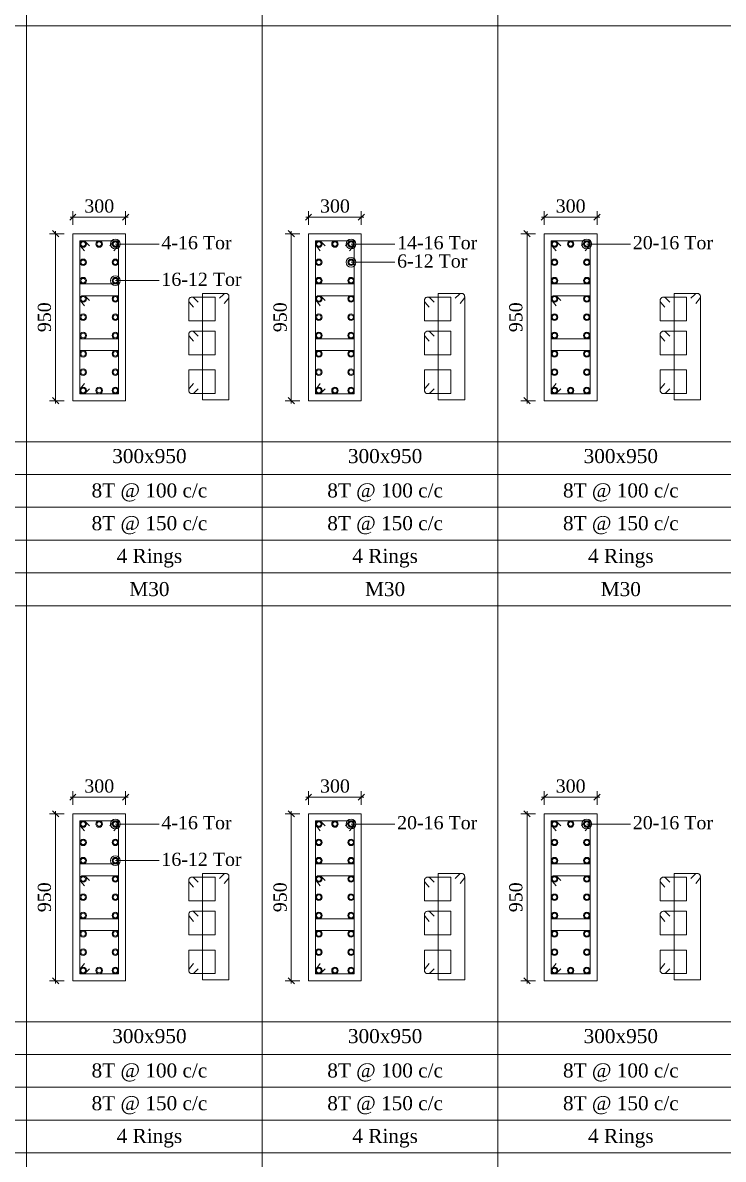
# Model space of a CAD drawing. Header units: metres. Extents: x 95882 to 260884, y 3603 to 81317.
# Drawn here: x 181960 to 185944, y 29357 to 35822 of the extents above; entities that cross this region are included whole.
import ezdxf
from ezdxf.enums import TextEntityAlignment as Align

# ---------------------------------------------------------------- set-up
doc = ezdxf.new("R2010")
doc.units = ezdxf.units.M
doc.header["$LTSCALE"] = 0.05
doc.header["$MEASUREMENT"] = 0
doc.header["$PDMODE"] = 34
doc.header["$PDSIZE"] = -2.5
doc.layers.get('0').update_dxf_attribs({"linetype": 'CONTINUOUS', "lineweight": 0})
doc.layers.get('DEFPOINTS').update_dxf_attribs({"linetype": 'CONTINUOUS'})
for name, color, linetype, lineweight in [('S-DIM-R', 7, 'CONTINUOUS', 9), ('S-SECTION', 5, 'CONTINUOUS', 5), ('S-SECTION MARK', 124, 'CONTINUOUS', 0), ('S-SHEET', 251, 'CONTINUOUS', 0), ('S-STEEL COL_DIA', 1, 'CONTINUOUS', 9), ('S-STEEL RING', 1, 'CONTINUOUS', 9), ('S-TEXT', 7, 'CONTINUOUS', 0), ('S-TEXT COL SIZE', 7, 'CONTINUOUS', 15), ('S-TEXT MIX', 1, 'CONTINUOUS', 15), ('S-TEXT RINGS', 7, 'CONTINUOUS', 15)]:
    doc.layers.add(name, color=color, linetype=linetype, lineweight=lineweight)
doc.styles.add('AAPL-ADRESS tahoma', font='tahoma.ttf')
doc.styles.add('S-ROMANS', font='times.ttf')
doc.styles.get("Standard").update_dxf_attribs({"font": 'times.ttf'})
doc.styles.add('TEXT', font='times.ttf')
doc.dimstyles.new('75mm', dxfattribs={"dimscale": 140, "dimtxt": 1, "dimasz": 0.35, "dimexe": 0.5, "dimexo": 1, "dimgap": 0.01, "dimtad": 0, "dimdec": 0, "dimzin": 12, "dimdsep": 46, "dimtxsty": 'AAPL-ADRESS tahoma', "dimblk": 'OBLIQUE', "dimcen": 0.35, "dimdle": 0.01, "dimse1": 1, "dimse2": 1, "dimclrd": 256, "dimclre": 256, "dimclrt": 256, "dimadec": 0, "dimazin": 3, "dimtfac": 1, "dimtdec": 0, "dimtmove": 1, "dimatfit": 3, "dimldrblk": 'DOTSMALL', "dimfxl": 1, "dimtolj": 1, "dimtzin": 0, "dimarcsym": 1})
doc.dimstyles.new('S_DIM', dxfattribs={"dimtxt": 75, "dimasz": 35, "dimexe": 35, "dimexo": 50, "dimgap": 25, "dimtad": 1, "dimdec": 0, "dimzin": 0, "dimdsep": 46, "dimtxsty": 'Standard', "dimblk": 'OBLIQUE', "dimcen": 0.09, "dimdle": 15, "dimclrd": 256, "dimclre": 256, "dimclrt": 256, "dimadec": 0, "dimazin": 0, "dimtfac": 1, "dimtdec": 0, "dimtofl": 0, "dimtmove": 0, "dimatfit": 3, "dimfxl": 1, "dimtolj": 1, "dimtzin": 0, "dimlwd": -1, "dimlwe": -1, "dimarcsym": 0})

# ---------------------------------------------------------------- blocks, each defined once
blk = doc.blocks.new('_Oblique')
at = {"color": 0, "linetype": 'ByBlock', "lineweight": -2}
blk.add_line((-0.5, -0.5), (0.5, 0.5), dxfattribs=at)
blk = doc.blocks.new('*D604')
at = {"layer": 'DEFPOINTS', "color": 0, "transparency": 16777216}
for p in [(182244.8, 31416.2), (182244.8, 31322.1, 0), (182544.8, 31322.1, 0)]:
    blk.add_point(p, dxfattribs=at)
at = {"layer": 'S-DIM-R', "transparency": 16777216}
for p, q in [((182244.8, 31372.1), (182244.8, 31451.2)), ((182544.8, 31372.1), (182544.8, 31451.2)), ((182559.8, 31416.2), (182229.8, 31416.2))]:
    blk.add_line(p, q, dxfattribs=at)
at = {"layer": 'S-DIM-R', "transparency": 16777216, "xscale": 35, "yscale": 35, "zscale": 35, "rotation": 180}
blk.add_blockref('_Oblique', (182244.8, 31416.2), dxfattribs=at)
at = {"layer": 'S-DIM-R', "transparency": 16777216, "xscale": 35, "yscale": 35, "zscale": 35}
blk.add_blockref('_Oblique', (182544.8, 31416.2), dxfattribs=at)
at = {"layer": 'S-DIM-R', "transparency": 16777216, "insert": (182394.8, 31479.4), "char_height": 75, "attachment_point": 5}
blk.add_mtext('\\A1;300', dxfattribs=at)
blk = doc.blocks.new('*U5')
at = {"layer": 'S-STEEL COL_DIA'}
h = blk.add_hatch(color=256, dxfattribs=at)
h.dxf.hatch_style = 1
h.paths.add_polyline_path([(-18.5, 0, 1), (18.5, 0, 1)])
h.paths.add_polyline_path([(13, 0, -1), (-13, 0, -1)], flags=16)
at = {"layer": 'S-STEEL COL_DIA', "lineweight": 5}
for radius in [18.5, 13]:
    blk.add_circle((0, 0), radius, dxfattribs=at)
blk = doc.blocks.new('*U7')
at = {"layer": 'S-STEEL COL_DIA', "lineweight": 5}
for radius in [18.5, 13, 13]:
    blk.add_circle((0, 0), radius, dxfattribs=at)
blk = doc.blocks.new('*D605')
at = {"layer": 'DEFPOINTS', "color": 0, "transparency": 16777216}
for p in [(182244.8, 31322.1, -0.1), (182146.6, 30372.1), (182244.8, 30372.1, -0.1)]:
    blk.add_point(p, dxfattribs=at)
at = {"layer": 'S-DIM-R', "transparency": 16777216}
for p, q in [((182194.8, 31322.1), (182111.6, 31322.1)), ((182146.6, 31337.1), (182146.6, 30357.1)), ((182194.8, 30372.1), (182111.6, 30372.1))]:
    blk.add_line(p, q, dxfattribs=at)
at = {"layer": 'S-DIM-R', "transparency": 16777216, "xscale": 35, "yscale": 35, "zscale": 35}
for p, rotation in [((182146.6, 31322.1), 90), ((182146.6, 30372.1), 270)]:
    blk.add_blockref('_Oblique', p, dxfattribs=dict(at, rotation=rotation))
at = {"layer": 'S-DIM-R', "transparency": 16777216, "insert": (182083.3, 30847.1), "char_height": 75, "attachment_point": 5, "rotation": 90}
blk.add_mtext('\\A1;950', dxfattribs=at)
blk = doc.blocks.new('*D606')
at = {"layer": 'DEFPOINTS', "color": 0, "transparency": 16777216}
for p in [(183585.4, 31322.1, -0.1), (183487.2, 30372.1), (183585.4, 30372.1, -0.1)]:
    blk.add_point(p, dxfattribs=at)
at = {"layer": 'S-DIM-R', "transparency": 16777216}
for p, q in [((183535.4, 31322.1), (183452.2, 31322.1)), ((183487.2, 31337.1), (183487.2, 30357.1)), ((183535.4, 30372.1), (183452.2, 30372.1))]:
    blk.add_line(p, q, dxfattribs=at)
at = {"layer": 'S-DIM-R', "transparency": 16777216, "xscale": 35, "yscale": 35, "zscale": 35}
for p, rotation in [((183487.2, 31322.1), 90), ((183487.2, 30372.1), 270)]:
    blk.add_blockref('_Oblique', p, dxfattribs=dict(at, rotation=rotation))
at = {"layer": 'S-DIM-R', "transparency": 16777216, "insert": (183423.9, 30847.1), "char_height": 75, "attachment_point": 5, "rotation": 90}
blk.add_mtext('\\A1;950', dxfattribs=at)
blk = doc.blocks.new('*D607')
at = {"layer": 'DEFPOINTS', "color": 0, "transparency": 16777216}
for p in [(183585.4, 31416.2), (183585.4, 31322.1, 0), (183885.4, 31322.1, 0)]:
    blk.add_point(p, dxfattribs=at)
at = {"layer": 'S-DIM-R', "transparency": 16777216}
for p, q in [((183585.4, 31372.1), (183585.4, 31451.2)), ((183885.4, 31372.1), (183885.4, 31451.2)), ((183900.4, 31416.2), (183570.4, 31416.2))]:
    blk.add_line(p, q, dxfattribs=at)
at = {"layer": 'S-DIM-R', "transparency": 16777216, "xscale": 35, "yscale": 35, "zscale": 35, "rotation": 180}
blk.add_blockref('_Oblique', (183585.4, 31416.2), dxfattribs=at)
at = {"layer": 'S-DIM-R', "transparency": 16777216, "xscale": 35, "yscale": 35, "zscale": 35}
blk.add_blockref('_Oblique', (183885.4, 31416.2), dxfattribs=at)
at = {"layer": 'S-DIM-R', "transparency": 16777216, "insert": (183735.4, 31479.4), "char_height": 75, "attachment_point": 5}
blk.add_mtext('\\A1;300', dxfattribs=at)
blk = doc.blocks.new('*D600')
at = {"layer": 'DEFPOINTS', "color": 0, "transparency": 16777216}
for p in [(184926, 31322.1, -0.1), (184827.8, 30372.1), (184926, 30372.1, -0.1)]:
    blk.add_point(p, dxfattribs=at)
at = {"layer": 'S-DIM-R', "transparency": 16777216}
for p, q in [((184876, 31322.1), (184792.8, 31322.1)), ((184827.8, 31337.1), (184827.8, 30357.1)), ((184876, 30372.1), (184792.8, 30372.1))]:
    blk.add_line(p, q, dxfattribs=at)
at = {"layer": 'S-DIM-R', "transparency": 16777216, "xscale": 35, "yscale": 35, "zscale": 35}
for p, rotation in [((184827.8, 31322.1), 90), ((184827.8, 30372.1), 270)]:
    blk.add_blockref('_Oblique', p, dxfattribs=dict(at, rotation=rotation))
at = {"layer": 'S-DIM-R', "transparency": 16777216, "insert": (184764.5, 30847.1), "char_height": 75, "attachment_point": 5, "rotation": 90}
blk.add_mtext('\\A1;950', dxfattribs=at)
blk = doc.blocks.new('*D601')
at = {"layer": 'DEFPOINTS', "color": 0, "transparency": 16777216}
for p in [(184926, 31416.2), (184926, 31322.1, 0), (185226, 31322.1, 0)]:
    blk.add_point(p, dxfattribs=at)
at = {"layer": 'S-DIM-R', "transparency": 16777216}
for p, q in [((184926, 31372.1), (184926, 31451.2)), ((185226, 31372.1), (185226, 31451.2)), ((185241, 31416.2), (184911, 31416.2))]:
    blk.add_line(p, q, dxfattribs=at)
at = {"layer": 'S-DIM-R', "transparency": 16777216, "xscale": 35, "yscale": 35, "zscale": 35, "rotation": 180}
blk.add_blockref('_Oblique', (184926, 31416.2), dxfattribs=at)
at = {"layer": 'S-DIM-R', "transparency": 16777216, "xscale": 35, "yscale": 35, "zscale": 35}
blk.add_blockref('_Oblique', (185226, 31416.2), dxfattribs=at)
at = {"layer": 'S-DIM-R', "transparency": 16777216, "insert": (185076, 31479.4), "char_height": 75, "attachment_point": 5}
blk.add_mtext('\\A1;300', dxfattribs=at)
blk = doc.blocks.new('*D632')
at = {"layer": 'DEFPOINTS', "color": 0, "transparency": 16777216}
for p in [(182244.8, 34715.8), (182244.8, 34621.6, 0), (182544.8, 34621.6, 0)]:
    blk.add_point(p, dxfattribs=at)
at = {"layer": 'S-DIM-R', "transparency": 16777216}
for p, q in [((182244.8, 34671.6), (182244.8, 34750.8)), ((182544.8, 34671.6), (182544.8, 34750.8)), ((182559.8, 34715.8), (182229.8, 34715.8))]:
    blk.add_line(p, q, dxfattribs=at)
at = {"layer": 'S-DIM-R', "transparency": 16777216, "xscale": 35, "yscale": 35, "zscale": 35, "rotation": 180}
blk.add_blockref('_Oblique', (182244.8, 34715.8), dxfattribs=at)
at = {"layer": 'S-DIM-R', "transparency": 16777216, "xscale": 35, "yscale": 35, "zscale": 35}
blk.add_blockref('_Oblique', (182544.8, 34715.8), dxfattribs=at)
at = {"layer": 'S-DIM-R', "transparency": 16777216, "insert": (182394.8, 34778.9), "char_height": 75, "attachment_point": 5}
blk.add_mtext('\\A1;300', dxfattribs=at)
blk = doc.blocks.new('*D633')
at = {"layer": 'DEFPOINTS', "color": 0, "transparency": 16777216}
for p in [(182244.8, 34621.6, -0.1), (182146.6, 33671.6), (182244.8, 33671.6, -0.1)]:
    blk.add_point(p, dxfattribs=at)
at = {"layer": 'S-DIM-R', "transparency": 16777216}
for p, q in [((182194.8, 34621.6), (182111.6, 34621.6)), ((182146.6, 34636.6), (182146.6, 33656.6)), ((182194.8, 33671.6), (182111.6, 33671.6))]:
    blk.add_line(p, q, dxfattribs=at)
at = {"layer": 'S-DIM-R', "transparency": 16777216, "xscale": 35, "yscale": 35, "zscale": 35}
for p, rotation in [((182146.6, 34621.6), 90), ((182146.6, 33671.6), 270)]:
    blk.add_blockref('_Oblique', p, dxfattribs=dict(at, rotation=rotation))
at = {"layer": 'S-DIM-R', "transparency": 16777216, "insert": (182083.3, 34146.6), "char_height": 75, "attachment_point": 5, "rotation": 90}
blk.add_mtext('\\A1;950', dxfattribs=at)
blk = doc.blocks.new('*D634')
at = {"layer": 'DEFPOINTS', "color": 0, "transparency": 16777216}
for p in [(183585.4, 34621.6, -0.1), (183487.2, 33671.6), (183585.4, 33671.6, -0.1)]:
    blk.add_point(p, dxfattribs=at)
at = {"layer": 'S-DIM-R', "transparency": 16777216}
for p, q in [((183535.4, 34621.6), (183452.2, 34621.6)), ((183487.2, 34636.6), (183487.2, 33656.6)), ((183535.4, 33671.6), (183452.2, 33671.6))]:
    blk.add_line(p, q, dxfattribs=at)
at = {"layer": 'S-DIM-R', "transparency": 16777216, "xscale": 35, "yscale": 35, "zscale": 35}
for p, rotation in [((183487.2, 34621.6), 90), ((183487.2, 33671.6), 270)]:
    blk.add_blockref('_Oblique', p, dxfattribs=dict(at, rotation=rotation))
at = {"layer": 'S-DIM-R', "transparency": 16777216, "insert": (183423.9, 34146.6), "char_height": 75, "attachment_point": 5, "rotation": 90}
blk.add_mtext('\\A1;950', dxfattribs=at)
blk = doc.blocks.new('*D635')
at = {"layer": 'DEFPOINTS', "color": 0, "transparency": 16777216}
for p in [(183585.4, 34715.8), (183585.4, 34621.6, 0), (183885.4, 34621.6, 0)]:
    blk.add_point(p, dxfattribs=at)
at = {"layer": 'S-DIM-R', "transparency": 16777216}
for p, q in [((183585.4, 34671.6), (183585.4, 34750.8)), ((183885.4, 34671.6), (183885.4, 34750.8)), ((183900.4, 34715.8), (183570.4, 34715.8))]:
    blk.add_line(p, q, dxfattribs=at)
at = {"layer": 'S-DIM-R', "transparency": 16777216, "xscale": 35, "yscale": 35, "zscale": 35, "rotation": 180}
blk.add_blockref('_Oblique', (183585.4, 34715.8), dxfattribs=at)
at = {"layer": 'S-DIM-R', "transparency": 16777216, "xscale": 35, "yscale": 35, "zscale": 35}
blk.add_blockref('_Oblique', (183885.4, 34715.8), dxfattribs=at)
at = {"layer": 'S-DIM-R', "transparency": 16777216, "insert": (183735.4, 34778.9), "char_height": 75, "attachment_point": 5}
blk.add_mtext('\\A1;300', dxfattribs=at)
blk = doc.blocks.new('*D636')
at = {"layer": 'DEFPOINTS', "color": 0, "transparency": 16777216}
for p in [(184926, 34621.6, -0.1), (184827.8, 33671.6), (184926, 33671.6, -0.1)]:
    blk.add_point(p, dxfattribs=at)
at = {"layer": 'S-DIM-R', "transparency": 16777216}
for p, q in [((184876, 34621.6), (184792.8, 34621.6)), ((184827.8, 34636.6), (184827.8, 33656.6)), ((184876, 33671.6), (184792.8, 33671.6))]:
    blk.add_line(p, q, dxfattribs=at)
at = {"layer": 'S-DIM-R', "transparency": 16777216, "xscale": 35, "yscale": 35, "zscale": 35}
for p, rotation in [((184827.8, 34621.6), 90), ((184827.8, 33671.6), 270)]:
    blk.add_blockref('_Oblique', p, dxfattribs=dict(at, rotation=rotation))
at = {"layer": 'S-DIM-R', "transparency": 16777216, "insert": (184764.5, 34146.6), "char_height": 75, "attachment_point": 5, "rotation": 90}
blk.add_mtext('\\A1;950', dxfattribs=at)
blk = doc.blocks.new('*D637')
at = {"layer": 'DEFPOINTS', "color": 0, "transparency": 16777216}
for p in [(184926, 34715.8), (184926, 34621.6, 0), (185226, 34621.6, 0)]:
    blk.add_point(p, dxfattribs=at)
at = {"layer": 'S-DIM-R', "transparency": 16777216}
for p, q in [((184926, 34671.6), (184926, 34750.8)), ((185226, 34671.6), (185226, 34750.8)), ((185241, 34715.8), (184911, 34715.8))]:
    blk.add_line(p, q, dxfattribs=at)
at = {"layer": 'S-DIM-R', "transparency": 16777216, "xscale": 35, "yscale": 35, "zscale": 35, "rotation": 180}
blk.add_blockref('_Oblique', (184926, 34715.8), dxfattribs=at)
at = {"layer": 'S-DIM-R', "transparency": 16777216, "xscale": 35, "yscale": 35, "zscale": 35}
blk.add_blockref('_Oblique', (185226, 34715.8), dxfattribs=at)
at = {"layer": 'S-DIM-R', "transparency": 16777216, "insert": (185076, 34778.9), "char_height": 75, "attachment_point": 5}
blk.add_mtext('\\A1;300', dxfattribs=at)

msp = doc.modelspace()

# ---------------------------------------------------------------- linework, layer by layer
at = {"layer": 'S-SECTION', "elevation": -0.1}
for points in [[(182244.8, 33671.6), (182544.8, 33671.6), (182544.8, 34621.6), (182244.8, 34621.6)], [(183585.4, 33671.6), (183885.4, 33671.6), (183885.4, 34621.6), (183585.4, 34621.6)], [(184926, 33671.6), (185226, 33671.6), (185226, 34621.6), (184926, 34621.6)], [(182244.8, 30372.1), (182544.8, 30372.1), (182544.8, 31322.1), (182244.8, 31322.1)], [(183585.4, 30372.1), (183885.4, 30372.1), (183885.4, 31322.1), (183585.4, 31322.1)], [(184926, 30372.1), (185226, 30372.1), (185226, 31322.1), (184926, 31322.1)]]:
    msp.add_lwpolyline(points, close=True, dxfattribs=at)
at = {"layer": 'S-SHEET'}
for p, q in [((181981.4, 49003.5, 0), (181981.4, 9408.8, 0)), ((181981.4, 49003.5, 0), (181981.4, 9408.8, 0)), ((183322, 49003.5, 0), (183322, 8286.5, 0)), ((184662.6, 49003.5, 0), (184662.6, 9408.8, -0.1)), ((184662.6, 49003.5, 0), (184662.6, 9408.8, -0.1)), ((177084.5, 35805.2, 0), (198068.5, 35805.2, -0.1)), ((177084.5, 33438.7, 0), (198068.5, 33438.7, -0.1)), ((177084.5, 33252.6, 0), (198068.5, 33252.6, -0.1)), ((177084.5, 33252.6, 0), (198068.5, 33252.6, -0.1)), ((177084.5, 33065.5, 0), (198068.5, 33065.5, -0.1)), ((177691.8, 32878.9, 0), (198068.5, 32878.9, -0.1)), ((177084.5, 32692.3, 0), (198068.5, 32692.3, -0.1)), ((177084.5, 30139.2, 0), (198068.5, 30139.2, -0.1)), ((177084.5, 29953.1, 0), (198068.5, 29953.1, -0.1)), ((177084.5, 29953.1, 0), (198068.5, 29953.1, -0.1)), ((177084.5, 29766, 0), (198068.5, 29766, -0.1)), ((177691.8, 29579.3, 0), (198068.5, 29579.3, -0.1)), ((177084.5, 29392.7, 0), (198068.5, 29392.7, -0.1))]:
    msp.add_line(p, q, dxfattribs=at)
at = {"layer": 'S-SHEET', "color": 0}
msp.add_line((177084.5, 32505.7, 0), (198068.5, 32505.7, -0.1), dxfattribs=at)
at = {"layer": 'S-STEEL RING'}
for points, elevation in [([(182478.2, 34524.1), (182500.6, 34551.5, 0.633211), (182486.4, 34581.6), (182284.8, 34581.6), (182284.8, 33711.6), (182504.8, 33711.6), (182504.8, 34563.2, 0.666768), (182473.4, 34576.3), (182455.6, 34553.6)], -0.1), ([(183818.8, 34524.1), (183841.2, 34551.5, 0.633211), (183827, 34581.6), (183625.4, 34581.6), (183625.4, 33711.6), (183845.4, 33711.6), (183845.4, 34563.2, 0.666768), (183814, 34576.3), (183796.2, 34553.6)], -0.1), ([(185159.4, 34524.1), (185181.8, 34551.5, 0.633211), (185167.6, 34581.6), (184966, 34581.6), (184966, 33711.6), (185186, 33711.6), (185186, 34563.2, 0.666768), (185154.6, 34576.3), (185136.8, 34553.6)], -0.2), ([(183106, 34224.7), (183128.5, 34252.1, 0.633211), (183114.2, 34282.3), (182982.6, 34282.3), (182982.6, 33677.5), (183132.6, 33677.5), (183132.6, 34263.8, 0.666768), (183101.2, 34276.9), (183078.4, 34254.3)], 0), ([(183106, 34224.7), (183128.5, 34252.1, 0.633211), (183114.2, 34282.3), (182982.6, 34282.3), (182982.6, 33677.5), (183132.6, 33677.5), (183132.6, 34263.8, 0.666768), (183101.2, 34276.9), (183078.4, 34254.3)], 0.1), ([(184446.6, 34224.7), (184469.1, 34252.1, 0.633211), (184454.8, 34282.3), (184323.2, 34282.3), (184323.2, 33677.5), (184473.2, 33677.5), (184473.2, 34263.8, 0.666768), (184441.8, 34276.9), (184419, 34254.3)], 0), ([(184446.6, 34224.7), (184469.1, 34252.1, 0.633211), (184454.8, 34282.3), (184323.2, 34282.3), (184323.2, 33677.5), (184473.2, 33677.5), (184473.2, 34263.8, 0.666768), (184441.8, 34276.9), (184419, 34254.3)], 0.1), ([(185787.2, 34224.7), (185809.6, 34252.1, 0.633211), (185795.4, 34282.3), (185663.8, 34282.3), (185663.8, 33677.5), (185813.8, 33677.5), (185813.8, 34263.8, 0.666768), (185782.4, 34276.9), (185759.6, 34254.3)], -0.1), ([(185787.2, 34224.7), (185809.6, 34252.1, 0.633211), (185795.4, 34282.3), (185663.8, 34282.3), (185663.8, 33677.5), (185813.8, 33677.5), (185813.8, 34263.8, 0.666768), (185782.4, 34276.9), (185759.6, 34254.3)], 0), ([(182478.2, 31224.5), (182500.6, 31251.9, 0.633211), (182486.4, 31282.1), (182284.8, 31282.1), (182284.8, 30412.1), (182504.8, 30412.1), (182504.8, 31263.6, 0.666768), (182473.4, 31276.7), (182455.6, 31254.1)], -0.1), ([(183818.8, 31224.5), (183841.2, 31251.9, 0.633211), (183827, 31282.1), (183625.4, 31282.1), (183625.4, 30412.1), (183845.4, 30412.1), (183845.4, 31263.6, 0.666768), (183814, 31276.7), (183796.2, 31254.1)], -0.1), ([(185159.4, 31224.5), (185181.8, 31251.9, 0.633211), (185167.6, 31282.1), (184966, 31282.1), (184966, 30412.1), (185186, 30412.1), (185186, 31263.6, 0.666768), (185154.6, 31276.7), (185136.8, 31254.1)], -0.2), ([(183106, 30925.2), (183128.5, 30952.5, 0.633211), (183114.2, 30982.7), (182982.6, 30982.7), (182982.6, 30378), (183132.6, 30378), (183132.6, 30964.2, 0.666768), (183101.2, 30977.3), (183078.4, 30954.7)], 0), ([(183106, 30925.2), (183128.5, 30952.5, 0.633211), (183114.2, 30982.7), (182982.6, 30982.7), (182982.6, 30378), (183132.6, 30378), (183132.6, 30964.2, 0.666768), (183101.2, 30977.3), (183078.4, 30954.7)], 0.1), ([(184446.6, 30925.2), (184469.1, 30952.5, 0.633211), (184454.8, 30982.7), (184323.2, 30982.7), (184323.2, 30378), (184473.2, 30378), (184473.2, 30964.2, 0.666768), (184441.8, 30977.3), (184419, 30954.7)], 0), ([(184446.6, 30925.2), (184469.1, 30952.5, 0.633211), (184454.8, 30982.7), (184323.2, 30982.7), (184323.2, 30378), (184473.2, 30378), (184473.2, 30964.2, 0.666768), (184441.8, 30977.3), (184419, 30954.7)], 0.1), ([(185787.2, 30925.2), (185809.6, 30952.5, 0.633211), (185795.4, 30982.7), (185663.8, 30982.7), (185663.8, 30378), (185813.8, 30378), (185813.8, 30964.2, 0.666768), (185782.4, 30977.3), (185759.6, 30954.7)], -0.1), ([(185787.2, 30925.2), (185809.6, 30952.5, 0.633211), (185795.4, 30982.7), (185663.8, 30982.7), (185663.8, 30378), (185813.8, 30378), (185813.8, 30964.2, 0.666768), (185782.4, 30977.3), (185759.6, 30954.7)], 0)]:
    msp.add_lwpolyline(points, format="xyb", dxfattribs=dict(at, elevation=elevation))
at = {"layer": 'S-STEEL RING', "color": 3}
for points, elevation in [([(182311.5, 34524.1), (182289, 34551.5, -0.633211), (182303.3, 34581.6), (182504.8, 34581.6), (182504.8, 34336.2), (182284.8, 34336.2), (182284.8, 34563.2, -0.666768), (182316.3, 34576.3), (182339.1, 34553.6)], -0.1), ([(183652.1, 34524.1), (183629.6, 34551.5, -0.633211), (183643.9, 34581.6), (183845.4, 34581.6), (183845.4, 34336.2), (183625.4, 34336.2), (183625.4, 34563.2, -0.666768), (183656.9, 34576.3), (183679.7, 34553.6)], -0.1), ([(184992.7, 34524.1), (184970.2, 34551.5, -0.633211), (184984.5, 34581.6), (185186, 34581.6), (185186, 34336.2), (184966, 34336.2), (184966, 34563.2, -0.666768), (184997.5, 34576.3), (185020.3, 34553.6)], -0.2), ([(182311.5, 34211.7), (182289, 34239, -0.633211), (182303.3, 34269.2), (182504.8, 34269.2), (182504.8, 34023.8), (182284.8, 34023.8), (182284.8, 34250.8, -0.666768), (182316.3, 34263.9), (182339.1, 34241.2)], -0.1), ([(183652.1, 34211.7), (183629.6, 34239, -0.633211), (183643.9, 34269.2), (183845.4, 34269.2), (183845.4, 34023.8), (183625.4, 34023.8), (183625.4, 34250.8, -0.666768), (183656.9, 34263.9), (183679.7, 34241.2)], -0.1), ([(184992.7, 34211.7), (184970.2, 34239, -0.633211), (184984.5, 34269.2), (185186, 34269.2), (185186, 34023.8), (184966, 34023.8), (184966, 34250.8, -0.666768), (184997.5, 34263.9), (185020.3, 34241.2)], -0.2), ([(182930.6, 34203.4), (182908.1, 34230.8, -0.633211), (182922.4, 34260.9), (183053.9, 34260.9), (183053.9, 34126.4), (182903.9, 34126.4), (182903.9, 34242.5, -0.666768), (182935.4, 34255.6), (182958.2, 34232.9)], 0), ([(184271.2, 34203.4), (184248.7, 34230.8, -0.633211), (184263, 34260.9), (184394.5, 34260.9), (184394.5, 34126.4), (184244.5, 34126.4), (184244.5, 34242.5, -0.666768), (184276, 34255.6), (184298.8, 34232.9)], 0), ([(185611.8, 34203.4), (185589.3, 34230.8, -0.633211), (185603.6, 34260.9), (185735.1, 34260.9), (185735.1, 34126.4), (185585.1, 34126.4), (185585.1, 34242.5, -0.666768), (185616.6, 34255.6), (185639.4, 34232.9)], -0.1), ([(182930.6, 34009.6), (182908.1, 34037, -0.633211), (182922.4, 34067.2), (183053.9, 34067.2), (183053.9, 33932.7), (182903.9, 33932.7), (182903.9, 34048.7, -0.666768), (182935.4, 34061.8), (182958.2, 34039.2)], 0), ([(184271.2, 34009.6), (184248.7, 34037, -0.633211), (184263, 34067.2), (184394.5, 34067.2), (184394.5, 33932.7), (184244.5, 33932.7), (184244.5, 34048.7, -0.666768), (184276, 34061.8), (184298.8, 34039.2)], 0), ([(185611.8, 34009.6), (185589.3, 34037, -0.633211), (185603.6, 34067.2), (185735.1, 34067.2), (185735.1, 33932.7), (185585.1, 33932.7), (185585.1, 34048.7, -0.666768), (185616.6, 34061.8), (185639.4, 34039.2)], -0.1), ([(182311.5, 33769.1), (182289, 33741.8, 0.633211), (182303.3, 33711.6), (182504.8, 33711.6), (182504.8, 33957), (182284.8, 33957), (182284.8, 33730.1, 0.666768), (182316.3, 33717), (182339.1, 33739.6)], -0.1), ([(183652.1, 33769.1), (183629.6, 33741.8, 0.633211), (183643.9, 33711.6), (183845.4, 33711.6), (183845.4, 33957), (183625.4, 33957), (183625.4, 33730.1, 0.666768), (183656.9, 33717), (183679.7, 33739.6)], -0.1), ([(184992.7, 33769.1), (184970.2, 33741.8, 0.633211), (184984.5, 33711.6), (185186, 33711.6), (185186, 33957), (184966, 33957), (184966, 33730.1, 0.666768), (184997.5, 33717), (185020.3, 33739.6)], -0.2), ([(182930.6, 33769.6), (182908.1, 33742.3, 0.633211), (182922.4, 33712.1), (183053.9, 33712.1), (183053.9, 33846.6), (182903.9, 33846.6), (182903.9, 33730.6, 0.666768), (182935.4, 33717.5), (182958.2, 33740.1)], 0), ([(184271.2, 33769.6), (184248.7, 33742.3, 0.633211), (184263, 33712.1), (184394.5, 33712.1), (184394.5, 33846.6), (184244.5, 33846.6), (184244.5, 33730.6, 0.666768), (184276, 33717.5), (184298.8, 33740.1)], 0), ([(185611.8, 33769.6), (185589.3, 33742.3, 0.633211), (185603.6, 33712.1), (185735.1, 33712.1), (185735.1, 33846.6), (185585.1, 33846.6), (185585.1, 33730.6, 0.666768), (185616.6, 33717.5), (185639.4, 33740.1)], -0.1), ([(182311.5, 31224.5), (182289, 31251.9, -0.633211), (182303.3, 31282.1), (182504.8, 31282.1), (182504.8, 31036.6), (182284.8, 31036.6), (182284.8, 31263.6, -0.666768), (182316.3, 31276.7), (182339.1, 31254.1)], -0.1), ([(183652.1, 31224.5), (183629.6, 31251.9, -0.633211), (183643.9, 31282.1), (183845.4, 31282.1), (183845.4, 31036.6), (183625.4, 31036.6), (183625.4, 31263.6, -0.666768), (183656.9, 31276.7), (183679.7, 31254.1)], -0.1), ([(184992.7, 31224.5), (184970.2, 31251.9, -0.633211), (184984.5, 31282.1), (185186, 31282.1), (185186, 31036.6), (184966, 31036.6), (184966, 31263.6, -0.666768), (184997.5, 31276.7), (185020.3, 31254.1)], -0.2), ([(182311.5, 30912.1), (182289, 30939.5, -0.633211), (182303.3, 30969.6), (182504.8, 30969.6), (182504.8, 30724.2), (182284.8, 30724.2), (182284.8, 30951.2, -0.666768), (182316.3, 30964.3), (182339.1, 30941.6)], -0.1), ([(183652.1, 30912.1), (183629.6, 30939.5, -0.633211), (183643.9, 30969.6), (183845.4, 30969.6), (183845.4, 30724.2), (183625.4, 30724.2), (183625.4, 30951.2, -0.666768), (183656.9, 30964.3), (183679.7, 30941.6)], -0.1), ([(184992.7, 30912.1), (184970.2, 30939.5, -0.633211), (184984.5, 30969.6), (185186, 30969.6), (185186, 30724.2), (184966, 30724.2), (184966, 30951.2, -0.666768), (184997.5, 30964.3), (185020.3, 30941.6)], -0.2), ([(182930.6, 30903.8), (182908.1, 30931.2, -0.633211), (182922.4, 30961.4), (183053.9, 30961.4), (183053.9, 30826.9), (182903.9, 30826.9), (182903.9, 30942.9, -0.666768), (182935.4, 30956), (182958.2, 30933.4)], 0), ([(184271.2, 30903.8), (184248.7, 30931.2, -0.633211), (184263, 30961.4), (184394.5, 30961.4), (184394.5, 30826.9), (184244.5, 30826.9), (184244.5, 30942.9, -0.666768), (184276, 30956), (184298.8, 30933.4)], 0), ([(185611.8, 30903.8), (185589.3, 30931.2, -0.633211), (185603.6, 30961.4), (185735.1, 30961.4), (185735.1, 30826.9), (185585.1, 30826.9), (185585.1, 30942.9, -0.666768), (185616.6, 30956), (185639.4, 30933.4)], -0.1), ([(182930.6, 30710.1), (182908.1, 30737.4, -0.633211), (182922.4, 30767.6), (183053.9, 30767.6), (183053.9, 30633.1), (182903.9, 30633.1), (182903.9, 30749.1, -0.666768), (182935.4, 30762.2), (182958.2, 30739.6)], 0), ([(184271.2, 30710.1), (184248.7, 30737.4, -0.633211), (184263, 30767.6), (184394.5, 30767.6), (184394.5, 30633.1), (184244.5, 30633.1), (184244.5, 30749.1, -0.666768), (184276, 30762.2), (184298.8, 30739.6)], 0), ([(185611.8, 30710.1), (185589.3, 30737.4, -0.633211), (185603.6, 30767.6), (185735.1, 30767.6), (185735.1, 30633.1), (185585.1, 30633.1), (185585.1, 30749.1, -0.666768), (185616.6, 30762.2), (185639.4, 30739.6)], -0.1), ([(182311.5, 30469.6), (182289, 30442.2, 0.633211), (182303.3, 30412.1), (182504.8, 30412.1), (182504.8, 30657.5), (182284.8, 30657.5), (182284.8, 30430.5, 0.666768), (182316.3, 30417.4), (182339.1, 30440.1)], -0.1), ([(183652.1, 30469.6), (183629.6, 30442.2, 0.633211), (183643.9, 30412.1), (183845.4, 30412.1), (183845.4, 30657.5), (183625.4, 30657.5), (183625.4, 30430.5, 0.666768), (183656.9, 30417.4), (183679.7, 30440.1)], -0.1), ([(184992.7, 30469.6), (184970.2, 30442.2, 0.633211), (184984.5, 30412.1), (185186, 30412.1), (185186, 30657.5), (184966, 30657.5), (184966, 30430.5, 0.666768), (184997.5, 30417.4), (185020.3, 30440.1)], -0.2), ([(182930.6, 30470.1), (182908.1, 30442.7, 0.633211), (182922.4, 30412.5), (183053.9, 30412.5), (183053.9, 30547), (182903.9, 30547), (182903.9, 30431, 0.666768), (182935.4, 30417.9), (182958.2, 30440.5)], 0), ([(184271.2, 30470.1), (184248.7, 30442.7, 0.633211), (184263, 30412.5), (184394.5, 30412.5), (184394.5, 30547), (184244.5, 30547), (184244.5, 30431, 0.666768), (184276, 30417.9), (184298.8, 30440.5)], 0), ([(185611.8, 30470.1), (185589.3, 30442.7, 0.633211), (185603.6, 30412.5), (185735.1, 30412.5), (185735.1, 30547), (185585.1, 30547), (185585.1, 30431, 0.666768), (185616.6, 30417.9), (185639.4, 30440.5)], -0.1)]:
    msp.add_lwpolyline(points, format="xyb", dxfattribs=dict(at, elevation=elevation))

# ---------------------------------------------------------------- block references
at = {"layer": 'S-STEEL COL_DIA', "xscale": -1}
for name, p in [('*U5', (182303.3, 34563.2, -0.1)), ('*U5', (183643.9, 34563.2, -0.1)), ('*U5', (184984.5, 34563.2, -0.2)), ('*U7', (182303.3, 34459, -0.1)), ('*U7', (183643.9, 34459, -0.1)), ('*U5', (184984.5, 34459, -0.2)), ('*U7', (182303.3, 34354.9, -0.1)), ('*U5', (183643.9, 34354.9, -0.1)), ('*U5', (184984.5, 34354.9, -0.2)), ('*U7', (182303.3, 34250.8, -0.1)), ('*U5', (183643.9, 34250.8, -0.1)), ('*U5', (184984.5, 34250.8, -0.2)), ('*U7', (182303.3, 34146.6, -0.1)), ('*U7', (183643.9, 34146.6, -0.1)), ('*U5', (184984.5, 34146.6, -0.2)), ('*U7', (182303.3, 34042.5, -0.1)), ('*U5', (183643.9, 34042.5, -0.1)), ('*U5', (184984.5, 34042.5, -0.2)), ('*U7', (182303.3, 33938.3, -0.1)), ('*U5', (183643.9, 33938.3, -0.1)), ('*U5', (184984.5, 33938.3, -0.2)), ('*U7', (182303.3, 33834.2, -0.1)), ('*U7', (183643.9, 33834.2, -0.1)), ('*U5', (184984.5, 33834.2, -0.2)), ('*U5', (182303.3, 31263.6, -0.1)), ('*U5', (183643.9, 31263.6, -0.1)), ('*U5', (184984.5, 31263.6, -0.2)), ('*U7', (182303.3, 31159.5, -0.1)), ('*U5', (183643.9, 31159.5, -0.1)), ('*U5', (184984.5, 31159.5, -0.2)), ('*U7', (182303.3, 31055.3, -0.1)), ('*U5', (183643.9, 31055.3, -0.1)), ('*U5', (184984.5, 31055.3, -0.2)), ('*U7', (182303.3, 30951.2, -0.1)), ('*U5', (183643.9, 30951.2, -0.1)), ('*U5', (184984.5, 30951.2, -0.2)), ('*U7', (182303.3, 30847.1, -0.1)), ('*U5', (183643.9, 30847.1, -0.1)), ('*U5', (184984.5, 30847.1, -0.2)), ('*U7', (182303.3, 30742.9, -0.1)), ('*U5', (183643.9, 30742.9, -0.1)), ('*U5', (184984.5, 30742.9, -0.2)), ('*U7', (182303.3, 30638.8, -0.1)), ('*U5', (183643.9, 30638.8, -0.1)), ('*U5', (184984.5, 30638.8, -0.2)), ('*U7', (182303.3, 30534.6, -0.1)), ('*U5', (183643.9, 30534.6, -0.1)), ('*U5', (184984.5, 30534.6, -0.2))]:
    msp.add_blockref(name, p, dxfattribs=at)
at = {"layer": 'S-STEEL COL_DIA'}
for name, p in [('*U7', (182394.8, 34563.2, -0.1)), ('*U5', (182486.4, 34563.2, -0.1)), ('*U5', (183735.4, 34563.2, -0.1)), ('*U5', (183827, 34563.2, -0.1)), ('*U5', (185076, 34563.2, -0.1)), ('*U5', (185167.6, 34563.2, -0.2)), ('*U7', (182486.4, 34459, -0.1)), ('*U7', (183827, 34459, -0.1)), ('*U5', (185167.6, 34459, -0.2)), ('*U7', (182486.4, 34354.9, -0.1)), ('*U5', (183827, 34354.9, -0.1)), ('*U5', (185167.6, 34354.9, -0.2)), ('*U7', (182486.4, 34250.8, -0.1)), ('*U5', (183827, 34250.8, -0.1)), ('*U5', (185167.6, 34250.8, -0.2)), ('*U7', (182486.4, 34146.6, -0.1)), ('*U7', (183827, 34146.6, -0.1)), ('*U5', (185167.6, 34146.6, -0.2)), ('*U7', (182486.4, 34042.5, -0.1)), ('*U5', (183827, 34042.5, -0.1)), ('*U5', (185167.6, 34042.5, -0.2)), ('*U7', (182486.4, 33938.3, -0.1)), ('*U5', (183827, 33938.3, -0.1)), ('*U5', (185167.6, 33938.3, -0.2)), ('*U7', (182486.4, 33834.2, -0.1)), ('*U7', (183827, 33834.2, -0.1)), ('*U5', (185167.6, 33834.2, -0.2)), ('*U7', (182394.8, 31263.6, -0.1)), ('*U5', (182486.4, 31263.6, -0.1)), ('*U5', (183735.4, 31263.6, -0.1)), ('*U5', (183827, 31263.6, -0.1)), ('*U5', (185076, 31263.6, -0.1)), ('*U5', (185167.6, 31263.6, -0.2)), ('*U7', (182486.4, 31159.5, -0.1)), ('*U5', (183827, 31159.5, -0.1)), ('*U5', (185167.6, 31159.5, -0.2)), ('*U7', (182486.4, 31055.3, -0.1)), ('*U5', (183827, 31055.3, -0.1)), ('*U5', (185167.6, 31055.3, -0.2)), ('*U7', (182486.4, 30951.2, -0.1)), ('*U5', (183827, 30951.2, -0.1)), ('*U5', (185167.6, 30951.2, -0.2)), ('*U7', (182486.4, 30847.1, -0.1)), ('*U5', (183827, 30847.1, -0.1)), ('*U5', (185167.6, 30847.1, -0.2)), ('*U7', (182486.4, 30742.9, -0.1)), ('*U5', (183827, 30742.9, -0.1)), ('*U5', (185167.6, 30742.9, -0.2)), ('*U7', (182486.4, 30638.8, -0.1)), ('*U5', (183827, 30638.8, -0.1)), ('*U5', (185167.6, 30638.8, -0.2)), ('*U7', (182486.4, 30534.6, -0.1)), ('*U5', (183827, 30534.6, -0.1)), ('*U5', (185167.6, 30534.6, -0.2))]:
    msp.add_blockref(name, p, dxfattribs=at)
at = {"layer": 'S-STEEL COL_DIA', "rotation": 180}
for p in [(182303.3, 33730.1, -0.1), (183643.9, 33730.1, -0.1), (184984.5, 33730.1, -0.2), (182303.3, 30430.5, -0.1), (183643.9, 30430.5, -0.1), (184984.5, 30430.5, -0.2)]:
    msp.add_blockref('*U5', p, dxfattribs=at)
at = {"layer": 'S-STEEL COL_DIA', "xscale": -1, "rotation": 180}
for name, p in [('*U7', (182394.8, 33730.1, -0.1)), ('*U5', (182486.4, 33730.1, -0.1)), ('*U5', (183735.4, 33730.1, -0.1)), ('*U5', (183827, 33730.1, -0.1)), ('*U5', (185076, 33730.1, -0.1)), ('*U5', (185167.6, 33730.1, -0.2)), ('*U7', (182394.8, 30430.5, -0.1)), ('*U5', (182486.4, 30430.5, -0.1)), ('*U5', (183735.4, 30430.5, -0.1)), ('*U5', (183827, 30430.5, -0.1)), ('*U5', (185076, 30430.5, -0.1)), ('*U5', (185167.6, 30430.5, -0.2))]:
    msp.add_blockref(name, p, dxfattribs=at)

# ---------------------------------------------------------------- texts
at = {"layer": 'S-TEXT', "color": 7, "style": 'TEXT'}
for s, p in [('4-16 Tor ', (182748.3, 34533.2, -0.1)), ('14-16 Tor ', (184088.9, 34533.2, -0.1)), ('20-16 Tor ', (185429.5, 34533.2, -0.2)), ('6-12 Tor ', (184088.9, 34429.1, -0.1)), ('16-12 Tor ', (182748.3, 34325, -0.2)), ('4-16 Tor ', (182748.3, 31233.7, -0.1)), ('20-16 Tor ', (184088.9, 31233.7, -0.1)), ('20-16 Tor ', (185429.5, 31233.7, -0.2)), ('16-12 Tor ', (182748.3, 31025.4, -0.2))]:
    msp.add_text(s, height=75, dxfattribs=at).set_placement(p)
at = {"layer": 'S-TEXT COL SIZE', "color": 6, "style": 'S-ROMANS'}
for p in [(182680.1, 33356.9, -0.1), (184020.7, 33356.9, -0.1), (185361.3, 33356.9, -0.1), (182680.1, 30057.3, -0.1), (184020.7, 30057.3, -0.1), (185361.3, 30057.3, -0.1)]:
    msp.add_text('300x950', height=80, dxfattribs=at).set_placement(p, align=Align.MIDDLE_CENTER)
at = {"layer": 'S-TEXT MIX', "style": 'S-ROMANS'}
for p in [(182680.1, 32600.2, -0.1), (184020.7, 32600.2, -0.1), (185361.3, 32600.2, -0.1)]:
    msp.add_text('M30', height=80, dxfattribs=at).set_placement(p, align=Align.MIDDLE_CENTER)
at = {"layer": 'S-TEXT RINGS', "style": 'S-ROMANS'}
for s, p in [('8T @ 100 c/c', (182680.1, 33161.4, -0.1)), ('8T @ 100 c/c', (184020.7, 33161.4, -0.1)), ('8T @ 100 c/c', (185361.3, 33161.4, -0.1)), ('8T @ 150 c/c', (182680.1, 32975, -0.1)), ('8T @ 150 c/c', (184020.7, 32975, -0.1)), ('8T @ 150 c/c', (185361.3, 32975, -0.1)), ('4 Rings', (182680.1, 32788.9, -0.1)), ('4 Rings', (184020.7, 32788.9, -0.1)), ('4 Rings', (185361.3, 32788.9, -0.1)), ('8T @ 100 c/c', (182680.1, 29861.8, -0.1)), ('8T @ 100 c/c', (184020.7, 29861.8, -0.1)), ('8T @ 100 c/c', (185361.3, 29861.8, -0.1)), ('8T @ 150 c/c', (182680.1, 29675.5, -0.1)), ('8T @ 150 c/c', (184020.7, 29675.5, -0.1)), ('8T @ 150 c/c', (185361.3, 29675.5, -0.1)), ('4 Rings', (182680.1, 29489.4, -0.1)), ('4 Rings', (184020.7, 29489.4, -0.1)), ('4 Rings', (185361.3, 29489.4, -0.1))]:
    msp.add_text(s, height=80, dxfattribs=at).set_placement(p, align=Align.MIDDLE_CENTER)

# ---------------------------------------------------------------- dimensions: what is measured, and where the dimension line sits
at = {"layer": 'S-DIM-R'}
for base, p1, p2, picture, middle in [((182244.8, 34715.8, -0.1), (182544.8, 34621.6, -0.1), (182244.8, 34621.6, -0.1), '*D632', (182394.8, 34778.9, -0.1)), ((183585.4, 34715.8, -0.1), (183885.4, 34621.6, -0.1), (183585.4, 34621.6, -0.1), '*D635', (183735.4, 34778.9, -0.1)), ((184926, 34715.8, -0.1), (185226, 34621.6, -0.1), (184926, 34621.6, -0.1), '*D637', (185076, 34778.9, -0.1)), ((182244.8, 31416.2, -0.1), (182544.8, 31322.1, -0.1), (182244.8, 31322.1, -0.1), '*D604', (182394.8, 31479.4, -0.1)), ((183585.4, 31416.2, -0.1), (183885.4, 31322.1, -0.1), (183585.4, 31322.1, -0.1), '*D607', (183735.4, 31479.4, -0.1)), ((184926, 31416.2, -0.1), (185226, 31322.1, -0.1), (184926, 31322.1, -0.1), '*D601', (185076, 31479.4, -0.1))]:
    dim = msp.add_linear_dim(base=base, p1=p1, p2=p2, dimstyle='S_DIM', dxfattribs=at)
    dim.commit()
    dim.dimension.update_dxf_attribs({"geometry": picture, "text_midpoint": middle})
for base, p1, p2, picture, middle in [((182146.6, 33671.6, 0), (182244.8, 34621.6, -0.1), (182244.8, 33671.6, -0.1), '*D633', (182083.3, 34146.6, 0)), ((183487.2, 33671.6, 0), (183585.4, 34621.6, -0.1), (183585.4, 33671.6, -0.1), '*D634', (183423.9, 34146.6, 0)), ((184827.8, 33671.6, -0.1), (184926, 34621.6, -0.1), (184926, 33671.6, -0.1), '*D636', (184764.5, 34146.6, -0.1)), ((182146.6, 30372.1, 0), (182244.8, 31322.1, -0.1), (182244.8, 30372.1, -0.1), '*D605', (182083.3, 30847.1, 0)), ((183487.2, 30372.1, 0), (183585.4, 31322.1, -0.1), (183585.4, 30372.1, -0.1), '*D606', (183423.9, 30847.1, 0)), ((184827.8, 30372.1, -0.1), (184926, 31322.1, -0.1), (184926, 30372.1, -0.1), '*D600', (184764.5, 30847.1, -0.1))]:
    dim = msp.add_linear_dim(base=base, p1=p1, p2=p2, angle=90, dimstyle='S_DIM', dxfattribs=at)
    dim.commit()
    dim.dimension.update_dxf_attribs({"geometry": picture, "text_midpoint": middle})

# ---------------------------------------------------------------- leaders
at = {"layer": 'S-SECTION MARK', "linetype": 'ByBlock'}
for points in [[(182486.4, 34563.2, -0.1), (182736, 34563.2, -0.1)], [(183827, 34563.2, -0.1), (184076.6, 34563.2, -0.1)], [(185167.6, 34563.2, -0.1), (185417.2, 34563.2, -0.1)], [(183827, 34459, -0.1), (184076.6, 34459, -0.1)], [(182486.4, 34354.9, -0.1), (182736, 34354.9, -0.1)], [(182486.4, 31263.6, -0.1), (182736, 31263.6, -0.1)], [(183827, 31263.6, -0.1), (184076.6, 31263.6, -0.1)], [(185167.6, 31263.6, -0.1), (185417.2, 31263.6, -0.1)], [(182486.4, 31055.3, -0.1), (182736, 31055.3, -0.1)]]:
    msp.add_leader(points, dimstyle='75mm', override={"dimasz": 0.4, "dimldrblk": 'Origin', "dimfxlon": 1, "dimlwd": 0}, dxfattribs=at)

doc.saveas('drawing.dxf')
